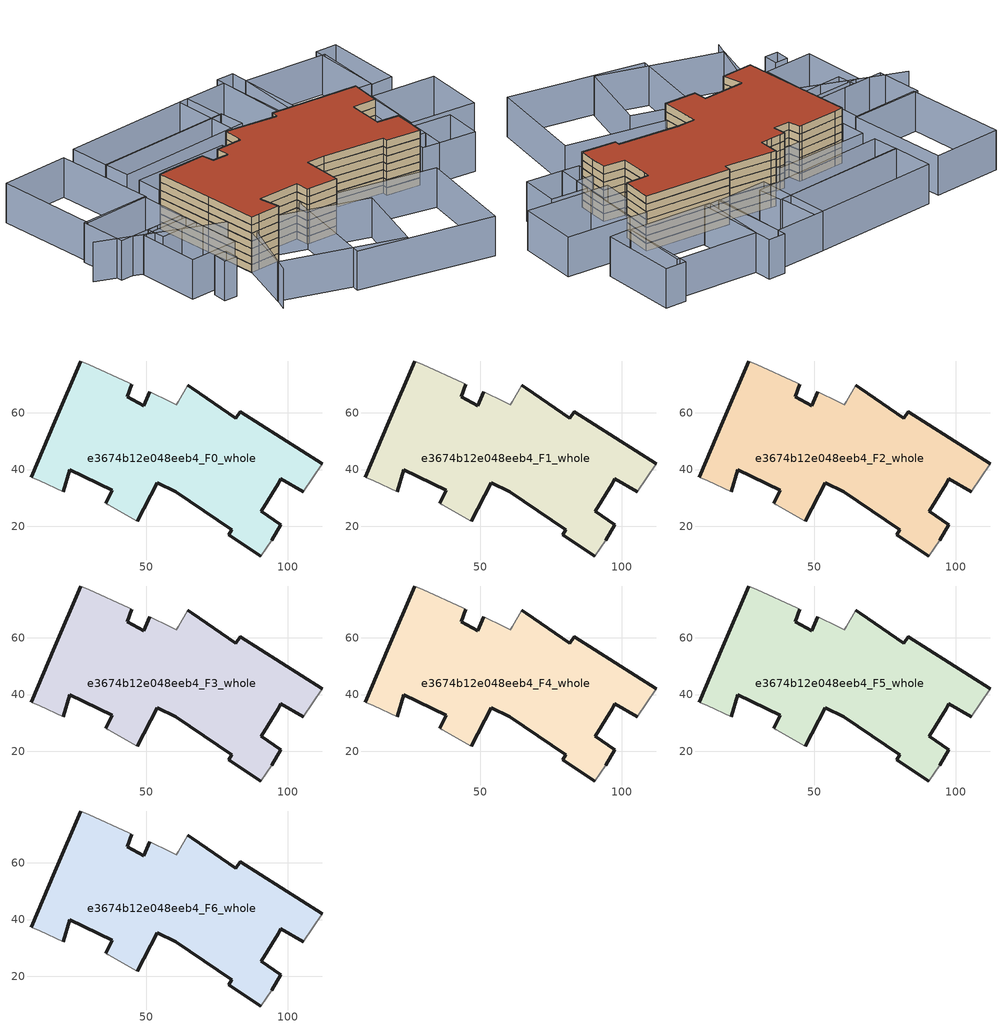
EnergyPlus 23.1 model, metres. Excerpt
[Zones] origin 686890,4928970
e3674b12e048eeb4_F0_whole
 floor ground (EU_floor_Construction): 97.51,20.45 90.6,25.19 96.52,35.07 97.55,36.79 105.5,32.09 112.18,42.12 83.11,60.48 81.51,58.16 66.29,68.72 64.63,69.87 61.23,63.95 60.64,62.93 58.44,63.97 56.71,64.78 52.98,66.54 51.15,67.4 49.09,62.6 43.3,65.66 44.86,70.22 43.85,70.68 29.83,76.98 26.78,78.35 17.59,56.8 9.29,37.35 12.27,35.99 20.57,32.19 22.9,39.88 37.9,32.77 35.69,28.11 36.53,27.53 46.72,21.82 53.88,35.35 60.3,32.21 80.18,18.76 79.09,17.04 90.37,9.46 94.22,15.02 z0
 wall outside (EU_wall_Construction): 105.5,32.09 97.55,36.79 96.52,35.07 90.6,25.19 97.51,20.45 94.22,15.02 / 90.37,9.46 79.09,17.04 80.18,18.76 60.3,32.21 53.88,35.35 46.72,21.82 / 35.69,28.11 37.9,32.77 22.9,39.88 20.57,32.19 / 9.29,37.35 17.59,56.8 26.78,78.35 / 44.86,70.22 43.3,65.66 49.09,62.6 51.15,67.4 / 64.63,69.87 66.29,68.72 81.51,58.16 83.11,60.48 112.18,42.12 z0:3
 wall adiabatic (EU_wall_Construction): 112.18,42.12 105.5,32.09 / 94.22,15.02 90.37,9.46 / 46.72,21.82 36.53,27.53 35.69,28.11 / 20.57,32.19 12.27,35.99 9.29,37.35 / 26.78,78.35 29.83,76.98 43.85,70.68 44.86,70.22 / 51.15,67.4 52.98,66.54 56.71,64.78 58.44,63.97 60.64,62.93 61.23,63.95 64.63,69.87 z0:3
e3674b12e048eeb4_F1_whole
 floor to e3674b12e048eeb4_F0_whole (EU_floor_Construction): 97.51,20.45 90.6,25.19 96.52,35.07 97.55,36.79 105.5,32.09 112.18,42.12 83.11,60.48 81.51,58.16 66.29,68.72 64.63,69.87 61.23,63.95 60.64,62.93 58.44,63.97 56.71,64.78 52.98,66.54 51.15,67.4 49.09,62.6 43.3,65.66 44.86,70.22 43.85,70.68 29.83,76.98 26.78,78.35 17.59,56.8 9.29,37.35 12.27,35.99 20.57,32.19 22.9,39.88 37.9,32.77 35.69,28.11 36.53,27.53 46.72,21.82 53.88,35.35 60.3,32.21 80.18,18.76 79.09,17.04 90.37,9.46 94.22,15.02 z3
 wall outside (EU_wall_Construction): 105.5,32.09 97.55,36.79 96.52,35.07 90.6,25.19 97.51,20.45 94.22,15.02 / 90.37,9.46 79.09,17.04 80.18,18.76 60.3,32.21 53.88,35.35 46.72,21.82 / 35.69,28.11 37.9,32.77 22.9,39.88 20.57,32.19 / 9.29,37.35 17.59,56.8 26.78,78.35 / 44.86,70.22 43.3,65.66 49.09,62.6 51.15,67.4 / 64.63,69.87 66.29,68.72 81.51,58.16 83.11,60.48 112.18,42.12 z3:6
 wall adiabatic (EU_wall_Construction): 112.18,42.12 105.5,32.09 / 94.22,15.02 90.37,9.46 / 46.72,21.82 36.53,27.53 35.69,28.11 / 20.57,32.19 12.27,35.99 9.29,37.35 / 26.78,78.35 29.83,76.98 43.85,70.68 44.86,70.22 / 51.15,67.4 52.98,66.54 56.71,64.78 58.44,63.97 60.64,62.93 61.23,63.95 64.63,69.87 z3:6
e3674b12e048eeb4_F2_whole
 floor to e3674b12e048eeb4_F1_whole (EU_floor_Construction): 97.51,20.45 90.6,25.19 96.52,35.07 97.55,36.79 105.5,32.09 112.18,42.12 83.11,60.48 81.51,58.16 66.29,68.72 64.63,69.87 61.23,63.95 60.64,62.93 58.44,63.97 56.71,64.78 52.98,66.54 51.15,67.4 49.09,62.6 43.3,65.66 44.86,70.22 43.85,70.68 29.83,76.98 26.78,78.35 17.59,56.8 9.29,37.35 12.27,35.99 20.57,32.19 22.9,39.88 37.9,32.77 35.69,28.11 36.53,27.53 46.72,21.82 53.88,35.35 60.3,32.21 80.18,18.76 79.09,17.04 90.37,9.46 94.22,15.02 z6
 wall outside (EU_wall_Construction): 105.5,32.09 97.55,36.79 96.52,35.07 90.6,25.19 97.51,20.45 94.22,15.02 / 90.37,9.46 79.09,17.04 80.18,18.76 60.3,32.21 53.88,35.35 46.72,21.82 / 35.69,28.11 37.9,32.77 22.9,39.88 20.57,32.19 / 9.29,37.35 17.59,56.8 26.78,78.35 / 44.86,70.22 43.3,65.66 49.09,62.6 51.15,67.4 / 64.63,69.87 66.29,68.72 81.51,58.16 83.11,60.48 112.18,42.12 z6:9
 wall adiabatic (EU_wall_Construction): 112.18,42.12 105.5,32.09 / 94.22,15.02 90.37,9.46 / 46.72,21.82 36.53,27.53 35.69,28.11 / 20.57,32.19 12.27,35.99 9.29,37.35 / 26.78,78.35 29.83,76.98 43.85,70.68 44.86,70.22 / 51.15,67.4 52.98,66.54 56.71,64.78 58.44,63.97 60.64,62.93 61.23,63.95 64.63,69.87 z6:9
e3674b12e048eeb4_F3_whole
 floor to e3674b12e048eeb4_F2_whole (EU_floor_Construction): 97.51,20.45 90.6,25.19 96.52,35.07 97.55,36.79 105.5,32.09 112.18,42.12 83.11,60.48 81.51,58.16 66.29,68.72 64.63,69.87 61.23,63.95 60.64,62.93 58.44,63.97 56.71,64.78 52.98,66.54 51.15,67.4 49.09,62.6 43.3,65.66 44.86,70.22 43.85,70.68 29.83,76.98 26.78,78.35 17.59,56.8 9.29,37.35 12.27,35.99 20.57,32.19 22.9,39.88 37.9,32.77 35.69,28.11 36.53,27.53 46.72,21.82 53.88,35.35 60.3,32.21 80.18,18.76 79.09,17.04 90.37,9.46 94.22,15.02 z9
 wall outside (EU_wall_Construction): 105.5,32.09 97.55,36.79 96.52,35.07 90.6,25.19 97.51,20.45 94.22,15.02 / 90.37,9.46 79.09,17.04 80.18,18.76 60.3,32.21 53.88,35.35 46.72,21.82 / 35.69,28.11 37.9,32.77 22.9,39.88 20.57,32.19 / 9.29,37.35 17.59,56.8 26.78,78.35 / 44.86,70.22 43.3,65.66 49.09,62.6 51.15,67.4 / 64.63,69.87 66.29,68.72 81.51,58.16 83.11,60.48 112.18,42.12 z9:12
 wall adiabatic (EU_wall_Construction): 112.18,42.12 105.5,32.09 / 94.22,15.02 90.37,9.46 / 46.72,21.82 36.53,27.53 35.69,28.11 / 20.57,32.19 12.27,35.99 9.29,37.35 / 26.78,78.35 29.83,76.98 43.85,70.68 44.86,70.22 / 51.15,67.4 52.98,66.54 56.71,64.78 58.44,63.97 60.64,62.93 61.23,63.95 64.63,69.87 z9:12
e3674b12e048eeb4_F4_whole
 floor to e3674b12e048eeb4_F3_whole (EU_floor_Construction): 97.51,20.45 90.6,25.19 96.52,35.07 97.55,36.79 105.5,32.09 112.18,42.12 83.11,60.48 81.51,58.16 66.29,68.72 64.63,69.87 61.23,63.95 60.64,62.93 58.44,63.97 56.71,64.78 52.98,66.54 51.15,67.4 49.09,62.6 43.3,65.66 44.86,70.22 43.85,70.68 29.83,76.98 26.78,78.35 17.59,56.8 9.29,37.35 12.27,35.99 20.57,32.19 22.9,39.88 37.9,32.77 35.69,28.11 36.53,27.53 46.72,21.82 53.88,35.35 60.3,32.21 80.18,18.76 79.09,17.04 90.37,9.46 94.22,15.02 z12
 wall outside (EU_wall_Construction): 105.5,32.09 97.55,36.79 96.52,35.07 90.6,25.19 97.51,20.45 94.22,15.02 / 90.37,9.46 79.09,17.04 80.18,18.76 60.3,32.21 53.88,35.35 46.72,21.82 / 35.69,28.11 37.9,32.77 22.9,39.88 20.57,32.19 / 9.29,37.35 17.59,56.8 26.78,78.35 / 44.86,70.22 43.3,65.66 49.09,62.6 51.15,67.4 / 64.63,69.87 66.29,68.72 81.51,58.16 83.11,60.48 112.18,42.12 z12:15
 wall adiabatic (EU_wall_Construction): 112.18,42.12 105.5,32.09 / 94.22,15.02 90.37,9.46 / 46.72,21.82 36.53,27.53 35.69,28.11 / 20.57,32.19 12.27,35.99 9.29,37.35 / 26.78,78.35 29.83,76.98 43.85,70.68 44.86,70.22 / 51.15,67.4 52.98,66.54 56.71,64.78 58.44,63.97 60.64,62.93 61.23,63.95 64.63,69.87 z12:15
e3674b12e048eeb4_F5_whole
 floor to e3674b12e048eeb4_F4_whole (EU_floor_Construction): 97.51,20.45 90.6,25.19 96.52,35.07 97.55,36.79 105.5,32.09 112.18,42.12 83.11,60.48 81.51,58.16 66.29,68.72 64.63,69.87 61.23,63.95 60.64,62.93 58.44,63.97 56.71,64.78 52.98,66.54 51.15,67.4 49.09,62.6 43.3,65.66 44.86,70.22 43.85,70.68 29.83,76.98 26.78,78.35 17.59,56.8 9.29,37.35 12.27,35.99 20.57,32.19 22.9,39.88 37.9,32.77 35.69,28.11 36.53,27.53 46.72,21.82 53.88,35.35 60.3,32.21 80.18,18.76 79.09,17.04 90.37,9.46 94.22,15.02 z15
 wall outside (EU_wall_Construction): 105.5,32.09 97.55,36.79 96.52,35.07 90.6,25.19 97.51,20.45 94.22,15.02 / 90.37,9.46 79.09,17.04 80.18,18.76 60.3,32.21 53.88,35.35 46.72,21.82 / 35.69,28.11 37.9,32.77 22.9,39.88 20.57,32.19 / 9.29,37.35 17.59,56.8 26.78,78.35 / 44.86,70.22 43.3,65.66 49.09,62.6 51.15,67.4 / 64.63,69.87 66.29,68.72 81.51,58.16 83.11,60.48 112.18,42.12 z15:18
 wall adiabatic (EU_wall_Construction): 112.18,42.12 105.5,32.09 / 94.22,15.02 90.37,9.46 / 46.72,21.82 36.53,27.53 35.69,28.11 / 20.57,32.19 12.27,35.99 9.29,37.35 / 26.78,78.35 29.83,76.98 43.85,70.68 44.86,70.22 / 51.15,67.4 52.98,66.54 56.71,64.78 58.44,63.97 60.64,62.93 61.23,63.95 64.63,69.87 z15:18
e3674b12e048eeb4_F6_whole
 floor to e3674b12e048eeb4_F5_whole (EU_floor_Construction): 97.51,20.45 90.6,25.19 96.52,35.07 97.55,36.79 105.5,32.09 112.18,42.12 83.11,60.48 81.51,58.16 66.29,68.72 64.63,69.87 61.23,63.95 60.64,62.93 58.44,63.97 56.71,64.78 52.98,66.54 51.15,67.4 49.09,62.6 43.3,65.66 44.86,70.22 43.85,70.68 29.83,76.98 26.78,78.35 17.59,56.8 9.29,37.35 12.27,35.99 20.57,32.19 22.9,39.88 37.9,32.77 35.69,28.11 36.53,27.53 46.72,21.82 53.88,35.35 60.3,32.21 80.18,18.76 79.09,17.04 90.37,9.46 94.22,15.02 z18
 wall outside (EU_wall_Construction): 105.5,32.09 97.55,36.79 96.52,35.07 90.6,25.19 97.51,20.45 94.22,15.02 / 90.37,9.46 79.09,17.04 80.18,18.76 60.3,32.21 53.88,35.35 46.72,21.82 / 35.69,28.11 37.9,32.77 22.9,39.88 20.57,32.19 / 9.29,37.35 17.59,56.8 26.78,78.35 / 44.86,70.22 43.3,65.66 49.09,62.6 51.15,67.4 / 64.63,69.87 66.29,68.72 81.51,58.16 83.11,60.48 112.18,42.12 z18:21
 wall adiabatic (EU_wall_Construction): 112.18,42.12 105.5,32.09 / 94.22,15.02 90.37,9.46 / 46.72,21.82 36.53,27.53 35.69,28.11 / 20.57,32.19 12.27,35.99 9.29,37.35 / 26.78,78.35 29.83,76.98 43.85,70.68 44.86,70.22 / 51.15,67.4 52.98,66.54 56.71,64.78 58.44,63.97 60.64,62.93 61.23,63.95 64.63,69.87 z18:21
 roof outside (EU_roof_Construction): 83.11,60.48 112.18,42.12 105.5,32.09 97.55,36.79 96.52,35.07 90.6,25.19 97.51,20.45 94.22,15.02 90.37,9.46 79.09,17.04 80.18,18.76 60.3,32.21 53.88,35.35 46.72,21.82 36.53,27.53 35.69,28.11 37.9,32.77 22.9,39.88 20.57,32.19 12.27,35.99 9.29,37.35 17.59,56.8 26.78,78.35 29.83,76.98 43.85,70.68 44.86,70.22 43.3,65.66 49.09,62.6 51.15,67.4 52.98,66.54 56.71,64.78 58.44,63.97 60.64,62.93 61.23,63.95 64.63,69.87 66.29,68.72 81.51,58.16 z21
shading: -17.28,84.27 18.46,42.62 / 18.46,42.62 -10.91,17.42 / -13.16,37.87 -10.61,42.64 / -10.61,42.64 -6.13,40.24 / -6.13,40.24 -8.68,35.47 / -8.68,35.47 -13.16,37.87 / 11.44,62.45 1.28,40.22 / 1.28,40.22 -16.32,48.27 / -16.32,48.27 -6.16,70.49 / -6.16,70.49 11.44,62.45 / 36.24,31.29 77.74,-1.93 / 77.74,-1.93 52.29,-33.73 / 52.29,-33.73 10.79,-0.52 / 10.79,-0.52 36.24,31.29 / 115.6,8.99 107.15,-3.78 / 107.15,-3.78 95.09,4.2 / 95.09,4.2 103.54,16.97 / 103.54,16.97 115.6,8.99 / 99.92,11.5 95.17,4.25 / 95.17,4.25 89.42,8.01 / 89.42,8.01 94.17,15.27 / 94.17,15.27 99.92,11.5 / 26.75,-12.39 -6.89,21.08 / -6.89,21.08 15.37,43.46 / 15.37,43.46 49.01,9.98 / 49.01,9.98 26.75,-12.39 / 117.46,38.78 139.49,24.88 / 139.49,24.88 126.84,4.85 / 126.84,4.85 104.82,18.75 / 104.82,18.75 117.46,38.78 / 117.93,38.49 104.82,18.75 / 104.82,18.75 99.07,22.57 / 99.07,22.57 112.18,42.31 / 112.18,42.31 117.93,38.49 / 126.17,41.89 140.88,68.46 / 140.88,68.46 148.33,64.33 / 148.33,64.33 133.62,37.76 / 133.62,37.76 126.17,41.89 / 140.24,64.97 126.36,42.23 / 126.36,42.23 98.14,59.46 / 98.14,59.46 112.02,82.2 / 112.02,82.2 140.24,64.97 / 9.4,57.72 -4.68,63.9 / -4.68,63.9 -1.73,70.63 / -1.73,70.63 12.36,64.45 / 12.36,64.45 9.4,57.72 / 115.18,88.31 100.32,58.51 / 100.32,58.51 94.25,61.54 / 94.25,61.54 109.11,91.34 / 109.11,91.34 115.18,88.31 / 61.33,62.62 26.58,78.44 / 26.58,78.44 30.61,87.29 / 30.61,87.29 65.36,71.46 / 65.36,71.46 61.33,62.62 / 12.3,64.29 -12.88,75.78 / -12.88,75.78 -5.2,92.62 / -5.2,92.62 19.98,81.13 / 19.98,81.13 12.3,64.29 / 107.65,88.42 95.25,61.59 / 95.25,61.59 76.6,70.21 / 76.6,70.21 89,97.04 / 89,97.04 107.65,88.42 / 36.8,102.11 86.63,80.66 / 86.63,80.66 82.6,71.3 / 82.6,71.3 32.78,92.75 / 32.78,92.75 36.8,102.11 / 85.91,80.61 36.74,101.96 / 36.74,101.96 43.13,116.68 / 43.13,116.68 92.3,95.33 / 92.3,95.33 85.91,80.61 / -4.61,91.36 11.28,128.09 / 11.28,128.09 36.18,117.31 / 36.18,117.31 20.29,80.58 / 20.29,80.58 -4.61,91.36 z0:15
[Building]
EU S2 Campaign: North Axis=0; Terrain=City; Solar Distribution=FullExterior
[Site:Location]
Bologna: Latitude=44.5; Longitude=11.25; Time Zone=1; Elevation=37
[SizingPeriod:WeatherFileDays]
AnnualSizingPeriod: Begin Month=1; Begin Day of Month=1; End Month=12; End Day of Month=31; Day of Week for Start Day=Monday; Use Weather File Daylight Saving Period=No; Use Weather File Rain and Snow Indicators=No
[MATERIAL]
EU_InternalMass_Material: Roughness=MediumRough; Thickness=0.1; Conductivity=1; Density=1800; Specific Heat=900; Thermal Absorptance=0.9; Solar Absorptance=0.7; Visible Absorptance=0.7
[MATERIAL:NOMASS] Roughness=MediumRough; Thermal Absorptance=0.9; Solar Absorptance=0.7; Visible Absorptance=0.7
Name | Thermal Resistance
EU_wall_NoMass | 0.905828
EU_roof_NoMass | 0.37593
EU_floor_NoMass | 0.67114
[CONSTRUCTION]
EU_wall_Construction: EU_wall_NoMass
EU_roof_Construction: EU_roof_NoMass
EU_floor_Construction: EU_floor_NoMass
EU_InternalMass_Construction: EU_InternalMass_Material
[ZONE] Type=1; Multiplier=1; Ceiling Height=autocalculate; Volume=9997.65; Floor Area=autocalculate; Part of Total Floor Area=Yes
e3674b12e048eeb4_F0_whole; e3674b12e048eeb4_F1_whole; e3674b12e048eeb4_F2_whole; e3674b12e048eeb4_F3_whole; e3674b12e048eeb4_F4_whole; e3674b12e048eeb4_F5_whole; e3674b12e048eeb4_F6_whole
[INTERNALMASS] Construction=EU_InternalMass_Construction; Surface Area=2721.28
Name | Zone or ZoneList
e3674b12e048eeb4_F0_whole_EU_InternalMass | e3674b12e048eeb4_F0_whole
e3674b12e048eeb4_F1_whole_EU_InternalMass | e3674b12e048eeb4_F1_whole
e3674b12e048eeb4_F2_whole_EU_InternalMass | e3674b12e048eeb4_F2_whole
e3674b12e048eeb4_F3_whole_EU_InternalMass | e3674b12e048eeb4_F3_whole
e3674b12e048eeb4_F4_whole_EU_InternalMass | e3674b12e048eeb4_F4_whole
e3674b12e048eeb4_F5_whole_EU_InternalMass | e3674b12e048eeb4_F5_whole
e3674b12e048eeb4_F6_whole_EU_InternalMass | e3674b12e048eeb4_F6_whole
[OTHEREQUIPMENT] Fuel Type=Electricity; Design Level Calculation Method=Watts/Area; Power per Zone Floor Area=1; Fraction Latent=0; Fraction Radiant=0; Fraction Lost=0; Carbon Dioxide Generation Rate=0; EndUse Subcategory=EU_Step8_InternalGains
Name | Zone or ZoneList or Space or SpaceList | Schedule
EU_Step8_InternalGain_e3674b12e048eeb4_F0_whole_f000 | e3674b12e048eeb4_F0_whole | EU_Step8_GainSchedule_e3674b12e048eeb4_F0_whole_f000
EU_Step8_InternalGain_e3674b12e048eeb4_F1_whole_f000 | e3674b12e048eeb4_F1_whole | EU_Step8_GainSchedule_e3674b12e048eeb4_F1_whole_f000
EU_Step8_InternalGain_e3674b12e048eeb4_F2_whole_f000 | e3674b12e048eeb4_F2_whole | EU_Step8_GainSchedule_e3674b12e048eeb4_F2_whole_f000
EU_Step8_InternalGain_e3674b12e048eeb4_F3_whole_f000 | e3674b12e048eeb4_F3_whole | EU_Step8_GainSchedule_e3674b12e048eeb4_F3_whole_f000
EU_Step8_InternalGain_e3674b12e048eeb4_F4_whole_f000 | e3674b12e048eeb4_F4_whole | EU_Step8_GainSchedule_e3674b12e048eeb4_F4_whole_f000
EU_Step8_InternalGain_e3674b12e048eeb4_F5_whole_f000 | e3674b12e048eeb4_F5_whole | EU_Step8_GainSchedule_e3674b12e048eeb4_F5_whole_f000
EU_Step8_InternalGain_e3674b12e048eeb4_F6_whole_f000 | e3674b12e048eeb4_F6_whole | EU_Step8_GainSchedule_e3674b12e048eeb4_F6_whole_f000
[ZONEVENTILATION:DESIGNFLOWRATE] Schedule=EU_AlwaysOn; Design Flow Rate Calculation Method=AirChanges/Hour; Air Changes per Hour=0.73129; Ventilation Type=Natural; Fan Pressure Rise=0; Fan Total Efficiency=1; Constant Term Coefficient=1; Temperature Term Coefficient=0; Velocity Term Coefficient=0; Velocity Squared Term Coefficient=0; Minimum Indoor Temperature=-100; Maximum Indoor Temperature=100; Delta Temperature=-100; Minimum Outdoor Temperature=-100; Maximum Outdoor Temperature=100; Maximum Wind Speed=40
Name | Zone or ZoneList or Space or SpaceList
EU_ConstantAir_e3674b12e048eeb4_F0_whole | e3674b12e048eeb4_F0_whole
EU_ConstantAir_e3674b12e048eeb4_F1_whole | e3674b12e048eeb4_F1_whole
EU_ConstantAir_e3674b12e048eeb4_F2_whole | e3674b12e048eeb4_F2_whole
EU_ConstantAir_e3674b12e048eeb4_F3_whole | e3674b12e048eeb4_F3_whole
EU_ConstantAir_e3674b12e048eeb4_F4_whole | e3674b12e048eeb4_F4_whole
EU_ConstantAir_e3674b12e048eeb4_F5_whole | e3674b12e048eeb4_F5_whole
EU_ConstantAir_e3674b12e048eeb4_F6_whole | e3674b12e048eeb4_F6_whole
[HVACTEMPLATE:THERMOSTAT] Constant Heating Setpoint=20; Constant Cooling Setpoint=50
EU_HeatOnly_e3674b12e048eeb4_F0_whole; EU_HeatOnly_e3674b12e048eeb4_F1_whole; EU_HeatOnly_e3674b12e048eeb4_F2_whole; EU_HeatOnly_e3674b12e048eeb4_F3_whole; EU_HeatOnly_e3674b12e048eeb4_F4_whole; EU_HeatOnly_e3674b12e048eeb4_F5_whole; EU_HeatOnly_e3674b12e048eeb4_F6_whole
[HVACTEMPLATE:ZONE:IDEALLOADSAIRSYSTEM] System Availability Schedule=EU_AlwaysOn; Maximum Heating Supply Air Temperature=50; Minimum Cooling Supply Air Temperature=13; Maximum Heating Supply Air Humidity Ratio=0.0156; Minimum Cooling Supply Air Humidity Ratio=0.0077; Heating Limit=NoLimit; Cooling Limit=NoLimit; Heating Availability Schedule=EU_AlwaysOn; Cooling Availability Schedule=EU_CoolingOff; Dehumidification Control Type=ConstantSensibleHeatRatio; Cooling Sensible Heat Ratio=0.7; Dehumidification Setpoint=60; Humidification Control Type=None; Humidification Setpoint=30; Outdoor Air Method=None; Outdoor Air Flow Rate per Person=0.00944; Outdoor Air Flow Rate per Zone Floor Area=0; Outdoor Air Flow Rate per Zone=0; Demand Controlled Ventilation Type=None; Outdoor Air Economizer Type=NoEconomizer; Heat Recovery Type=None; Sensible Heat Recovery Effectiveness=0.7; Latent Heat Recovery Effectiveness=0.65
Name | Template Thermostat
e3674b12e048eeb4_F0_whole | EU_HeatOnly_e3674b12e048eeb4_F0_whole
e3674b12e048eeb4_F1_whole | EU_HeatOnly_e3674b12e048eeb4_F1_whole
e3674b12e048eeb4_F2_whole | EU_HeatOnly_e3674b12e048eeb4_F2_whole
e3674b12e048eeb4_F3_whole | EU_HeatOnly_e3674b12e048eeb4_F3_whole
e3674b12e048eeb4_F4_whole | EU_HeatOnly_e3674b12e048eeb4_F4_whole
e3674b12e048eeb4_F5_whole | EU_HeatOnly_e3674b12e048eeb4_F5_whole
e3674b12e048eeb4_F6_whole | EU_HeatOnly_e3674b12e048eeb4_F6_whole
[SIZING:ZONE] Zone Cooling Design Supply Air Temperature Input Method=SupplyAirTemperature; Zone Cooling Design Supply Air Temperature=13; Zone Heating Design Supply Air Temperature Input Method=SupplyAirTemperature; Zone Heating Design Supply Air Temperature=50; Zone Cooling Design Supply Air Humidity Ratio=0.008; Zone Heating Design Supply Air Humidity Ratio=0.008; Cooling Design Air Flow Method=DesignDay; Cooling Design Air Flow Rate=0; Cooling Minimum Air Flow per Zone Floor Area=0.000762; Cooling Minimum Air Flow=0; Cooling Minimum Air Flow Fraction=0.2; Heating Design Air Flow Method=DesignDay; Heating Design Air Flow Rate=0; Heating Maximum Air Flow per Zone Floor Area=0.002032; Heating Maximum Air Flow=0.141576; Heating Maximum Air Flow Fraction=0.3; Account for Dedicated Outdoor Air System=No; Dedicated Outdoor Air System Control Strategy=NeutralSupplyAir; Dedicated Outdoor Air Low Setpoint Temperature for Design=autosize; Dedicated Outdoor Air High Setpoint Temperature for Design=autosize; Zone Load Sizing Method=Sensible Load Only No Latent Load; Zone Latent Cooling Design Supply Air Humidity Ratio Input Method=HumidityRatioDifference; Zone Cooling Design Supply Air Humidity Ratio Difference=0.005; Zone Latent Heating Design Supply Air Humidity Ratio Input Method=HumidityRatioDifference; Zone Humidification Design Supply Air Humidity Ratio Difference=0.005
e3674b12e048eeb4_F0_whole; e3674b12e048eeb4_F1_whole; e3674b12e048eeb4_F2_whole; e3674b12e048eeb4_F3_whole; e3674b12e048eeb4_F4_whole; e3674b12e048eeb4_F5_whole; e3674b12e048eeb4_F6_whole
[SCHEDULE:CONSTANT]
Name | Hourly Value
EU_AlwaysOn | 1
EU_CoolingOff | 0
[SCHEDULE:FILE] Column Number=1; Rows to Skip at Top=0; Number of Hours of Data=8760; Column Separator=Comma; Interpolate to Timestep=No; Minutes per Item=60; Adjust Schedule for Daylight Savings=Yes
Name | File
EU_Step8_GainSchedule_e3674b12e048eeb4_F0_whole_f000 | ../../schedules/e3674b12e048eeb4/e3674b12e048eeb4_F0_whole_f000_gain.csv
EU_Step8_GainSchedule_e3674b12e048eeb4_F1_whole_f000 | ../../schedules/e3674b12e048eeb4/e3674b12e048eeb4_F1_whole_f000_gain.csv
EU_Step8_GainSchedule_e3674b12e048eeb4_F2_whole_f000 | ../../schedules/e3674b12e048eeb4/e3674b12e048eeb4_F2_whole_f000_gain.csv
EU_Step8_GainSchedule_e3674b12e048eeb4_F3_whole_f000 | ../../schedules/e3674b12e048eeb4/e3674b12e048eeb4_F3_whole_f000_gain.csv
EU_Step8_GainSchedule_e3674b12e048eeb4_F4_whole_f000 | ../../schedules/e3674b12e048eeb4/e3674b12e048eeb4_F4_whole_f000_gain.csv
EU_Step8_GainSchedule_e3674b12e048eeb4_F5_whole_f000 | ../../schedules/e3674b12e048eeb4/e3674b12e048eeb4_F5_whole_f000_gain.csv
EU_Step8_GainSchedule_e3674b12e048eeb4_F6_whole_f000 | ../../schedules/e3674b12e048eeb4/e3674b12e048eeb4_F6_whole_f000_gain.csv
